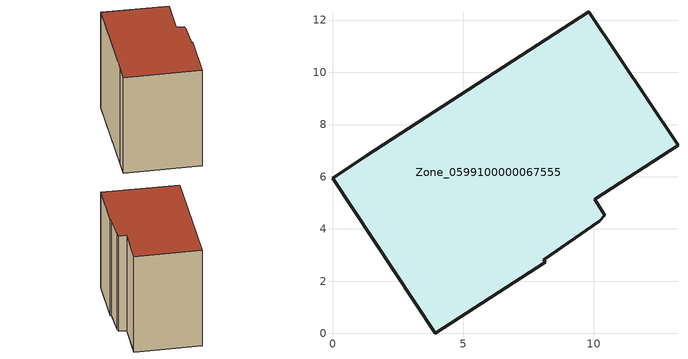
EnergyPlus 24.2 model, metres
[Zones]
Zone_0599100000067555
 floor ground (C_G): 3.93,0 0,5.95 1.3,6.81 9.81,12.33 13.23,7.2 10.05,5.13 10.43,4.53 10.22,4.29 8.09,2.83 8.15,2.73 z0
 wall outside (C_F): 0,5.95 3.93,0 8.15,2.73 8.09,2.83 10.22,4.29 10.43,4.53 10.05,5.13 13.23,7.2 9.81,12.33 1.3,6.81 0,5.95 z0:9.77
 roof outside (C_R): 8.15,2.73 8.09,2.83 10.22,4.29 10.43,4.53 10.05,5.13 13.23,7.2 9.81,12.33 1.3,6.81 0,5.95 3.93,0 z9.77
[BUILDING]
Pand.0599100000067555: North Axis=0; Terrain=City; Loads Convergence Tolerance Value=0.04; Temperature Convergence Tolerance Value=0.4; Solar Distribution=FullExterior; Maximum Number of Warmup Days=25; Minimum Number of Warmup Days=1
[Site:Location]
Rotterdam.The.Hague.AP_ZH_NLD Design_Conditions: Latitude=51.96; Longitude=4.45; Time Zone=1; Elevation=-4.5
[SITE:GROUNDTEMPERATURE:BUILDINGSURFACE]
18, 18, 18, 18, 18, 18, 18, 18, 18, 18, 18, 18
[MATERIAL] Thermal Absorptance=0.9; Solar Absorptance=0.7; Visible Absorptance=0.7
Name | Roughness | Thickness | Conductivity | Density | Specific Heat
G.TC.1946 | MediumSmooth | 0.15 | 1 | 540 | 1210
F.TC.1946 | Rough | 0.3 | 0.857143 | 1920 | 840
R.TC.1946 | MediumRough | 0.2 | 0.909091 | 1500 | 1000
[CONSTRUCTION]
C_G: G.TC.1946
C_F: F.TC.1946
C_R: R.TC.1946
[ZONE]
Zone_0599100000067555: Type=1; Multiplier=1; Ceiling Height=Autocalculate; Volume=Autocalculate; Floor Area=autocalculate; Part of Total Floor Area=Yes
[ZONEINFILTRATION:DESIGNFLOWRATE]
Infil_Zone_0599100000067555: Zone or ZoneList or Space or SpaceList=Zone_0599100000067555; Schedule=AlwaysOn; Design Flow Rate Calculation Method=Flow/Area; Flow Rate per Floor Area=0.003; Constant Term Coefficient=1; Temperature Term Coefficient=0; Velocity Term Coefficient=0; Velocity Squared Term Coefficient=0
[HVACTEMPLATE:ZONE:IDEALLOADSAIRSYSTEM]
Zone_0599100000067555: Maximum Heating Supply Air Temperature=50; Minimum Cooling Supply Air Temperature=13; Maximum Heating Supply Air Humidity Ratio=0.0156; Minimum Cooling Supply Air Humidity Ratio=0.0077; Heating Limit=NoLimit; Cooling Limit=NoLimit; Dehumidification Control Type=ConstantSensibleHeatRatio; Cooling Sensible Heat Ratio=0.7; Dehumidification Setpoint=60; Humidification Control Type=None; Humidification Setpoint=30; Outdoor Air Method=None; Outdoor Air Flow Rate per Person=0.00944; Outdoor Air Flow Rate per Zone Floor Area=0; Outdoor Air Flow Rate per Zone=0; Demand Controlled Ventilation Type=None; Outdoor Air Economizer Type=NoEconomizer; Heat Recovery Type=None; Sensible Heat Recovery Effectiveness=0.7; Latent Heat Recovery Effectiveness=0.65
[ZONECONTROL:THERMOSTAT]
ThermostatControl_Zone_0599100000067555: Zone or ZoneList=Zone_0599100000067555; Control Type Schedule=DualSetpointControlType; Control 1=Thermostat_Zone_0599100000067555; Temperature Difference Between Cutout And Setpoint=0
[THERMOSTATSETPOINT:DUALSETPOINT]
Thermostat_Zone_0599100000067555: Heating Setpoint Temperature Schedule=HeatingSetpoint_Zone_0599100000067555; Cooling Setpoint Temperature Schedule=CoolingSetpoint_Zone_0599100000067555
[SCHEDULE:COMPACT]
HeatingSetpoint_Zone_0599100000067555: Through: 12/31, For: AllDays, Until: 24:00, 21
CoolingSetpoint_Zone_0599100000067555: Through: 12/31, For: AllDays, Until: 24:00, 24
DualSetpointControlType: Through: 12/31, For: AllDays, Until: 24:00, 4
AlwaysOn: Through: 12/31, For: AllDays, Until: 24:00, 1
